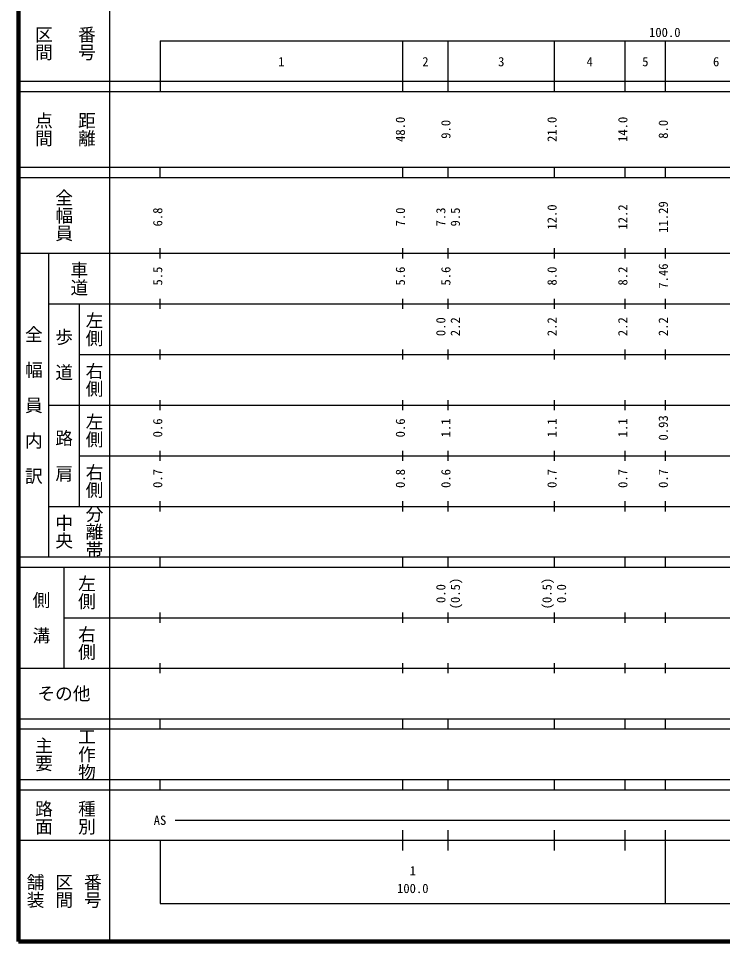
# Model space of a CAD drawing. Units: millimetres on the paper, enlarged 1000 times. Extents: x 40000 to 680000, y 20000 to 380000.
# Drawn here: x 40000 to 179271, y 20000 to 202409 of the extents above; entities that cross this region are included whole.
import ezdxf
from ezdxf.enums import TextEntityAlignment as Align

# ---------------------------------------------------------------- set-up
doc = ezdxf.new("R2010")
doc.units = ezdxf.units.MM
doc.header["$LTSCALE"] = 1000
doc.layers.add('M-TTL', color=2, linetype='Continuous', lineweight=140)
doc.layers.add('M-TTL-BAND', color=7, linetype='Continuous', lineweight=25)
doc.styles.add('@ＭＳ ゴシック', font='')
doc.styles.add('ＭＳ ゴシック', font='')
doc.styles.get('@ＭＳ ゴシック').set_extended_font_data('@MS Gothic')
doc.styles.get('ＭＳ ゴシック').set_extended_font_data('MS Gothic')

msp = doc.modelspace()

# ---------------------------------------------------------------- linework, layer by layer
at = {"layer": 'M-TTL'}
for p, q in [((40000, 380000), (40000, 20000)), ((40000, 20000), (680000, 20000))]:
    msp.add_line(p, q, dxfattribs=at)
at = {"layer": 'M-TTL-BAND'}
for p, q in [((58000, 370000), (58000, 20000)), ((68000, 198000), (579000, 198000)), ((68000, 198000), (68000, 188000)), ((116000, 188000), (116000, 198000)), ((125000, 188000), (125000, 198000)), ((146000, 188000), (146000, 198000)), ((160000, 188000), (160000, 198000)), ((168000, 188000), (168000, 198000)), ((40000, 190000), (579000, 190000)), ((40000, 188000), (579000, 188000)), ((40000, 173000), (579000, 173000)), ((68000, 171000), (68000, 173000)), ((116000, 171000), (116000, 173000)), ((125000, 171000), (125000, 173000)), ((146000, 171000), (146000, 173000)), ((160000, 171000), (160000, 173000)), ((168000, 171000), (168000, 173000)), ((40000, 171000), (579000, 171000)), ((68000, 155000), (68000, 157000)), ((116000, 155000), (116000, 157000)), ((125000, 155000), (125000, 157000)), ((146000, 155000), (146000, 157000)), ((160000, 155000), (160000, 157000)), ((168000, 155000), (168000, 157000)), ((40000, 156000), (579000, 156000)), ((46000, 96000), (46000, 156000)), ((46000, 146000), (579000, 146000)), ((52000, 146000), (52000, 106000)), ((68000, 145000), (68000, 147000)), ((116000, 145000), (116000, 147000)), ((125000, 145000), (125000, 147000)), ((146000, 145000), (146000, 147000)), ((160000, 145000), (160000, 147000)), ((168000, 145000), (168000, 147000)), ((68000, 135000), (68000, 137000)), ((116000, 135000), (116000, 137000)), ((125000, 135000), (125000, 137000)), ((146000, 135000), (146000, 137000)), ((160000, 135000), (160000, 137000)), ((168000, 135000), (168000, 137000)), ((52000, 136000), (579000, 136000)), ((46000, 126000), (579000, 126000)), ((68000, 125000), (68000, 127000)), ((116000, 125000), (116000, 127000)), ((125000, 125000), (125000, 127000)), ((146000, 125000), (146000, 127000)), ((160000, 125000), (160000, 127000)), ((168000, 125000), (168000, 127000)), ((68000, 115000), (68000, 117000)), ((116000, 115000), (116000, 117000)), ((125000, 115000), (125000, 117000)), ((146000, 115000), (146000, 117000)), ((160000, 115000), (160000, 117000)), ((168000, 115000), (168000, 117000)), ((52000, 116000), (579000, 116000)), ((46000, 106000), (579000, 106000)), ((68000, 105000), (68000, 107000)), ((116000, 105000), (116000, 107000)), ((125000, 105000), (125000, 107000)), ((146000, 105000), (146000, 107000)), ((160000, 105000), (160000, 107000)), ((168000, 105000), (168000, 107000)), ((40000, 96000), (579000, 96000)), ((68000, 94000), (68000, 96000)), ((116000, 94000), (116000, 96000)), ((125000, 94000), (125000, 96000)), ((146000, 94000), (146000, 96000)), ((160000, 94000), (160000, 96000)), ((168000, 94000), (168000, 96000)), ((40000, 94000), (579000, 94000)), ((49000, 94000), (49000, 74000)), ((49000, 84000), (579000, 84000)), ((68000, 83000), (68000, 85000)), ((116000, 83000), (116000, 85000)), ((125000, 83000), (125000, 85000)), ((146000, 83000), (146000, 85000)), ((160000, 83000), (160000, 85000)), ((168000, 83000), (168000, 85000)), ((68000, 73000), (68000, 75000)), ((116000, 73000), (116000, 75000)), ((125000, 73000), (125000, 75000)), ((146000, 73000), (146000, 75000)), ((160000, 73000), (160000, 75000)), ((168000, 73000), (168000, 75000)), ((40000, 74000), (579000, 74000)), ((40000, 64000), (579000, 64000)), ((68000, 62000), (68000, 64000)), ((116000, 62000), (116000, 64000)), ((125000, 62000), (125000, 64000)), ((146000, 62000), (146000, 64000)), ((160000, 62000), (160000, 64000)), ((168000, 62000), (168000, 64000)), ((40000, 62000), (579000, 62000)), ((40000, 52000), (579000, 52000)), ((68000, 50000), (68000, 52000)), ((116000, 50000), (116000, 52000)), ((125000, 50000), (125000, 52000)), ((146000, 50000), (146000, 52000)), ((160000, 50000), (160000, 52000)), ((168000, 50000), (168000, 52000)), ((40000, 50000), (579000, 50000)), ((71000, 44000), (565000, 44000)), ((116000, 38000), (116000, 42000)), ((125000, 38000), (125000, 42000)), ((146000, 38000), (146000, 42000)), ((160000, 38000), (160000, 42000)), ((168000, 27500), (168000, 42000)), ((40000, 40000), (579000, 40000)), ((68000, 40000), (68000, 27500)), ((68000, 27500), (579000, 27500))]:
    msp.add_line(p, q, dxfattribs=at)

# ---------------------------------------------------------------- texts
at = {"layer": 'M-TTL-BAND', "style": '@ＭＳ ゴシック'}
for s, p in [('番号', (53500, 197500)), ('区間', (45000, 197500)), ('点間', (45000, 180500)), ('距離', (53500, 180500)), ('全幅員', (49000, 163500)), ('車道', (52000, 151000)), ('左側', (55000, 141000)), ('全\u3000幅\u3000員\u3000内\u3000訳', (43000, 126000)), ('歩\u3000道', (49000, 136000)), ('右側', (55000, 131000)), ('左側', (55000, 121000)), ('路\u3000肩', (49000, 116000)), ('右側', (55000, 111000)), ('分離帯', (55000, 101000)), ('中央', (49000, 101000)), ('左側', (53500, 89000)), ('側\u3000溝', (44500, 84000)), ('右側', (53500, 79000)), ('主要', (45000, 57000)), ('工作物', (53500, 57000)), ('路面', (45000, 44500)), ('種別', (53500, 44500)), ('舗装', (43333, 30000)), ('区間', (49000, 30000)), ('番号', (54667, 30000))]:
    msp.add_text(s, height=2566, rotation=270, dxfattribs=at).set_placement(p, align=Align.MIDDLE_CENTER)
at = {"layer": 'M-TTL-BAND', "style": 'ＭＳ ゴシック'}
for s, p in [('100.0', (167844, 198195)), ('1', (92000, 192405)), ('2', (120500, 192405)), ('3', (135500, 192405)), ('4', (153000, 192405)), ('5', (164000, 192405)), ('6', (178000, 192405)), ('AS', (68000, 42500)), ('1', (118000, 32523)), ('100.0', (118000, 29033))]:
    msp.add_text(s, height=1833, dxfattribs=at).set_placement(p, align=Align.BOTTOM_CENTER)
for s, p in [('48.0', (117000, 180500)), ('21.0', (147000, 180500)), ('14.0', (161000, 180500)), ('9.0', (126000, 180500)), ('8.0', (169000, 180500)), ('11.29', (169000, 163174)), ('6.8', (69000, 163174)), ('7.0', (117000, 163174)), ('7.3', (125000, 163174)), ('9.5', (127870, 163174)), ('12.0', (147000, 163174)), ('12.2', (161000, 163174)), ('5.6', (117000, 151500)), ('5.6', (126000, 151500)), ('8.0', (147000, 151500)), ('8.2', (161000, 151500)), ('7.46', (169000, 151500)), ('5.5', (69000, 151500)), ('0.0', (125000, 141500)), ('2.2', (127870, 141500)), ('2.2', (147000, 141500)), ('2.2', (161000, 141500)), ('2.2', (169000, 141500)), ('0.6', (69000, 121500)), ('0.6', (117000, 121500)), ('1.1', (126000, 121500)), ('1.1', (147000, 121500)), ('1.1', (161000, 121500)), ('0.93', (169000, 121500)), ('0.7', (69000, 111500)), ('0.8', (117000, 111500)), ('0.6', (126000, 111500)), ('0.7', (147000, 111500)), ('0.7', (161000, 111500)), ('0.7', (169000, 111500)), ('(0.5)', (127870, 88764)), ('(0.5)', (146000, 88764)), ('0.0', (125000, 88764)), ('0.0', (148870, 88764))]:
    msp.add_text(s, height=1833, rotation=90, dxfattribs=at).set_placement(p, align=Align.BOTTOM_CENTER)
msp.add_text('その他', height=2566, dxfattribs=at).set_placement((49000, 69000), align=Align.MIDDLE_CENTER)

doc.saveas('drawing.dxf')
